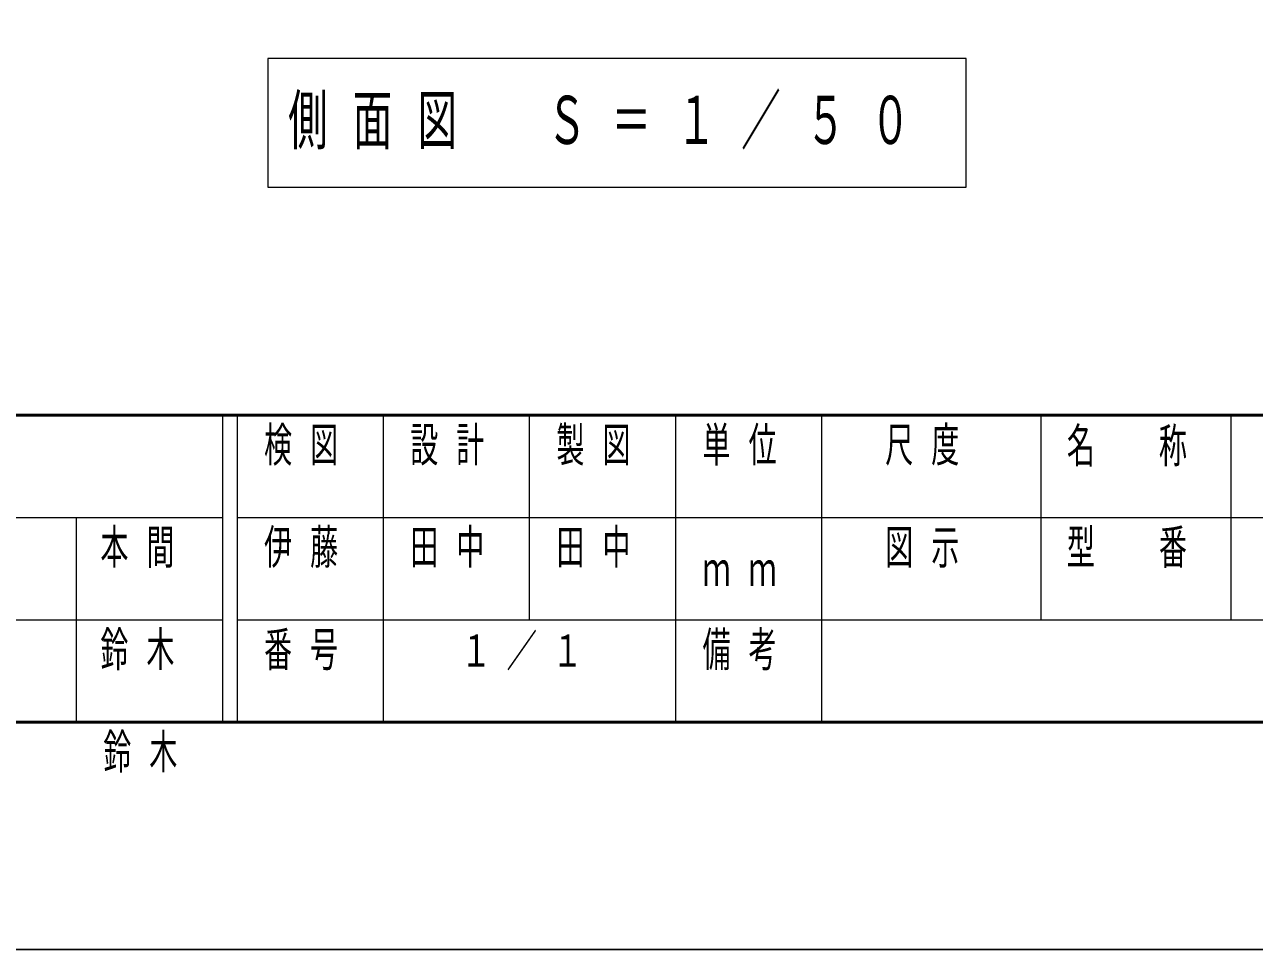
# Model space of a CAD drawing. Units: millimetres on the paper, with parts at other scales. Extents: x 197 to 617, y 140 to 437.
# Drawn here: x 342.1 to 426.3, y 139.9 to 203.2 of the extents above; entities that cross this region are included whole.
import ezdxf

# ---------------------------------------------------------------- set-up
doc = ezdxf.new("R2010")
doc.units = ezdxf.units.MM
doc.layers.add('A3図枠', color=140, linetype='Continuous', lineweight=50)
doc.layers.add('線', color=2, linetype='Continuous', lineweight=25)
doc.layers.add('図面プロファイル', color=7, linetype='Continuous')
doc.styles.add('ＭＳ ゴシック', font='')
doc.styles.get('ＭＳ ゴシック').set_extended_font_data('MS Gothic')

msp = doc.modelspace()

# ---------------------------------------------------------------- linework, layer by layer
at = {"layer": 'A3図枠', "color": 7}
for p, q in [((214.142, 176.455), (599.142, 176.455)), ((214.142, 155.455), (599.142, 155.455))]:
    msp.add_line(p, q, dxfattribs=at)
at = {"layer": 'A3図枠', "color": 211, "lineweight": 13}
for p, q in [((355.642, 176.455), (355.642, 155.455)), ((356.642, 176.455), (356.642, 155.455)), ((366.642, 176.455), (366.642, 162.455)), ((376.642, 176.455), (376.642, 162.455)), ((386.642, 176.455), (386.642, 155.455)), ((396.642, 176.455), (396.642, 162.455)), ((411.642, 176.455), (411.642, 162.455)), ((411.642, 169.455), (529.142, 169.455)), ((356.642, 162.455), (599.142, 162.455))]:
    msp.add_line(p, q, dxfattribs=at)
at = {"layer": 'A3図枠', "color": 7, "lineweight": 13}
for p, q in [((424.642, 176.455), (424.642, 162.455)), ((214.142, 169.455), (355.642, 169.455)), ((345.642, 169.455), (345.642, 155.455)), ((356.642, 169.455), (411.642, 169.455)), ((214.142, 162.455), (355.642, 162.455)), ((366.642, 162.455), (366.642, 155.455)), ((396.642, 162.455), (396.642, 155.455))]:
    msp.add_line(p, q, dxfattribs=at)
at = {"layer": '線', "color": 7, "lineweight": 13}
for p, q in [((358.742, 200.865), (358.742, 192.065)), ((406.542, 200.865), (358.742, 200.865)), ((406.542, 192.065), (406.542, 200.865)), ((358.742, 192.065), (406.542, 192.065))]:
    msp.add_line(p, q, dxfattribs=at)
at = {"layer": '線', "color": 7}
msp.add_lwpolyline([(196.588, 139.92), (616.697, 139.92), (616.697, 436.915), (196.588, 436.915)], close=True, dxfattribs=at)

# ---------------------------------------------------------------- texts
at = {"layer": 'A3図枠', "color": 4, "char_height": 2.346, "style": 'ＭＳ ゴシック'}
for s, insert, attachment_point in [('\\T1.64;\\W0.6;検図', (361.642, 175.622), 2), ('\\T1.64;\\W0.6;設計', (371.642, 175.622), 2), ('\\T1.64;\\W0.6;製図', (381.642, 175.622), 2), ('\\T1.64;\\W0.6;単位', (391.642, 175.622), 2), ('\\T1.64;\\W0.6;尺度', (404.142, 175.622), 2), ('\\T1.64;\\W0.6;名\u3000称', (418.142, 175.558), 2), ('\\T1.64;\\W0.6;図示', (404.142, 168.622), 2), ('\\T1.64;\\W0.6;型\u3000番', (418.142, 168.622), 2), ('\\T1.64;\\W0.6;ｍｍ', (391.642, 165.955), 5), ('\\T1.64;\\W0.6;番号', (361.642, 161.622), 2), ('\\T1.64;\\W0.6;備考', (391.642, 161.622), 2)]:
    msp.add_mtext(s, dxfattribs=dict(at, insert=insert, attachment_point=attachment_point))
at = {"layer": '図面プロファイル', "attachment_point": 2, "style": 'ＭＳ ゴシック'}
for s, insert, char_height in [('\\T1.64;\\W0.6;伊藤', (361.642, 168.622), 2.346), ('\\T1.64;\\W0.6;田中', (371.642, 168.622), 2.346), ('\\T1.64;\\W0.6;田中', (381.642, 168.622), 2.346), ('\\T1.64;\\W0.6;鈴木', (350.442, 161.622), 2.346), ('\\T1.49;\\W0.7;１／１', (376.642, 161.455), 2.199), ('\\T1.64;\\W0.6;鈴木', (350.642, 154.622), 2.346)]:
    msp.add_mtext(s, dxfattribs=dict(at, insert=insert, char_height=char_height))
at = {"layer": '線', "color": 7, "style": 'ＭＳ ゴシック'}
for s, insert, char_height, attachment_point in [('\\T1.64;\\W0.6;側面図\u3000Ｓ＝１／５０', (360.142, 196.465), 3.299, 4), ('\\T1.64;\\W0.6;本間', (350.442, 168.622), 2.346, 2)]:
    msp.add_mtext(s, dxfattribs=dict(at, insert=insert, char_height=char_height, attachment_point=attachment_point))

doc.saveas('drawing.dxf')
